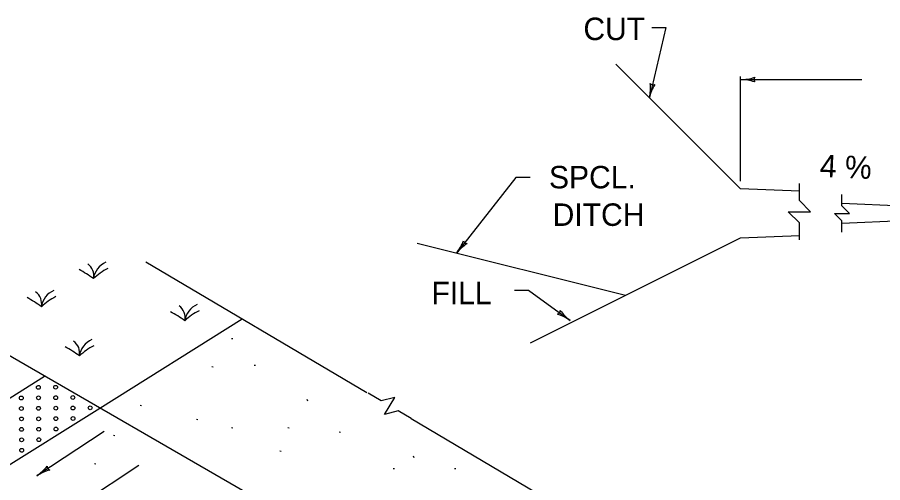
# Model space of a CAD drawing. Extents: x 997.6 to 1036.8, y 998.9 to 1022.8.
# Drawn here: x 1012.2 to 1019.9, y 1005.42 to 1009.56 of the extents above; entities that cross this region are included whole.
import ezdxf

# ---------------------------------------------------------------- set-up
doc = ezdxf.new("R2010")
doc.units = 0
doc.layers.add('Level 1', color=7, linetype='Continuous')
doc.layers.add('Level 2', color=7, linetype='Continuous')

msp = doc.modelspace()

# ---------------------------------------------------------------- linework, layer by layer
at = {"layer": 'Level 1'}
for p, q in [((1017.9737, 1009.4703), (1017.8267, 1008.8473)), ((1017.8487, 1009.4703), (1017.9737, 1009.4703)), ((1018.6383, 1008.0357), (1017.5278, 1009.1462)), ((1018.6391, 1008.1044), (1018.6391, 1009.0363)), ((1018.6391, 1009.0074), (1019.7184, 1009.0074)), ((1016.6398, 1008.1357), (1016.1108, 1007.4623)), ((1016.7648, 1008.1357), (1016.6398, 1008.1357)), ((1019.1618, 1008.0139), (1018.6383, 1008.0357)), ((1021.6383, 1007.817), (1019.5402, 1007.9043)), ((1019.5402, 1007.7296), (1021.6383, 1007.817)), ((1016.7699, 1006.6641), (1018.6383, 1007.5982)), ((1018.6383, 1007.5982), (1019.1618, 1007.62)), ((1017.6146, 1007.0864), (1015.7604, 1007.5499)), ((1013.3465, 1007.3845), (1015.3111, 1006.2238)), ((1017.2866, 1003.5719), (1011.2244, 1007.0719)), ((1016.627, 1007.1336), (1016.752, 1007.1336)), ((1016.752, 1007.1336), (1017.1231, 1006.8628)), ((1012.9347, 1006.0844), (1014.2018, 1006.8792)), ((1014.1082, 1006.7045), (1014.1208, 1006.702)), ((1013.933, 1006.4543), (1013.9457, 1006.4518)), ((1014.3084, 1006.4668), (1014.321, 1006.4643)), ((1014.7879, 1006.1453), (1014.7816, 1006.1616)), ((1013.2949, 1006.1102), (1013.3076, 1006.1077)), ((1013.7954, 1005.9851), (1013.808, 1005.9826)), ((1015.7059, 1005.9903), (1017.5249, 1004.9156)), ((1014.1082, 1005.91), (1014.1208, 1005.9075)), ((1014.6087, 1005.91), (1014.6213, 1005.9075)), ((1012.9739, 1005.8755), (1012.3739, 1005.4804)), ((1013.0572, 1005.8412), (1013.0698, 1005.8387)), ((1015.0653, 1005.8725), (1015.078, 1005.87)), ((1014.5367, 1005.7036), (1014.5494, 1005.7011)), ((1015.7349, 1005.6405), (1015.7286, 1005.6568)), ((1013.282, 1005.572), (1012.6819, 1005.1769)), ((1012.8882, 1005.591), (1012.9009, 1005.5885)), ((1015.5471, 1005.5472), (1015.5597, 1005.5447)), ((1016.0913, 1005.5472), (1016.104, 1005.5447))]:
    msp.add_line(p, q, dxfattribs=at)
for points in [[(1019.1618, 1007.5815), (1019.1618, 1007.7315), (1019.0618, 1007.8315), (1019.2618, 1007.8315), (1019.1618, 1007.9315), (1019.1618, 1008.0815)], [(1019.5402, 1007.6506), (1019.5402, 1007.7506), (1019.4735, 1007.8173), (1019.6068, 1007.8173), (1019.5402, 1007.884), (1019.5402, 1007.984)], [(1015.7059, 1005.9903), (1015.5917, 1006.0578), (1015.47, 1006.0265), (1015.5602, 1006.1794), (1015.4387, 1006.148), (1015.3243, 1006.2153)]]:
    msp.add_lwpolyline(points, dxfattribs=at)
for centre in [(1012.3891, 1006.2679), (1012.5422, 1006.2693), (1012.2367, 1006.1735), (1012.3898, 1006.1749), (1012.5429, 1006.1762), (1012.6961, 1006.1775), (1012.2374, 1006.0805), (1012.3905, 1006.0818), (1012.5436, 1006.0831), (1012.6968, 1006.0842), (1012.8501, 1006.0856), (1012.2382, 1005.9874), (1012.3912, 1005.9886), (1012.5443, 1005.9898), (1012.6976, 1005.9912), (1012.2388, 1005.8942), (1012.392, 1005.8954), (1012.5452, 1005.8968), (1012.2398, 1005.8011), (1012.3928, 1005.8024), (1012.2405, 1005.7081)]:
    msp.add_circle(centre, 0.0169, dxfattribs=at)
for centre, radius, start, end in [((1018.6391, 1009.3983), 0.3909, 269.98778, 270), ((1018.6391, 1009.3983), 0.3909, 270, 288.66878), ((1018.6391, 1008.6165), 0.3909, 71.34716, 89.99389), ((1018.7878, 1009.0074), 0.0313, 138.7746, 220.89129), ((1017.4462, 1008.9371), 0.3909, 346.7236, 5.39239), ((1018.2072, 1008.7575), 0.3909, 148.07076, 166.71749), ((1017.8609, 1008.992), 0.0313, 215.4982, 297.61489), ((1017.4462, 1008.9371), 0.3909, 346.71138, 346.7236), ((1015.8034, 1007.7038), 0.3909, 321.84434, 340.51312), ((1016.4182, 1007.2208), 0.3909, 123.1915, 141.83823), ((1016.2026, 1007.5792), 0.0313, 190.61894, 272.73563), ((1015.8034, 1007.7038), 0.3909, 321.83211, 321.84434), ((1012.7505, 1007.2625), 0.1311, 348.46333, 53.88758), ((1013.0626, 1007.2106), 0.1855, 113.1649, 172.02683), ((1012.2307, 1006.3547), 1.0942, 53.67487, 61.60536), ((1013.2476, 1006.8459), 0.5371, 116.66465, 133.36453), ((1011.7677, 1006.1045), 1.0942, 53.67487, 61.60536), ((1012.2875, 1007.0123), 0.1311, 348.46333, 53.88758), ((1012.5997, 1006.9603), 0.1855, 113.1649, 172.02683), ((1012.7847, 1006.5956), 0.5371, 116.66465, 133.36453), ((1013.5637, 1006.8871), 0.1311, 348.46333, 53.88758), ((1013.8759, 1006.8352), 0.1855, 113.1649, 172.02683), ((1013.044, 1005.9794), 1.0942, 53.67487, 61.60536), ((1014.0609, 1006.4705), 0.5371, 116.66465, 133.36453), ((1017.0031, 1006.9505), 0.0313, 282.65934, 4.77604), ((1016.8927, 1006.547), 0.3909, 53.88474, 72.55353), ((1017.3535, 1007.1786), 0.3909, 215.2319, 233.87863), ((1016.8927, 1006.547), 0.3909, 53.87252, 53.88474), ((1012.6253, 1006.5743), 0.1311, 348.46333, 53.88758), ((1012.9375, 1006.5224), 0.1855, 113.1649, 172.02683), ((1012.1056, 1005.6666), 1.0942, 53.67487, 61.60536), ((1013.1225, 1006.1577), 0.5371, 116.66465, 133.36453)]:
    msp.add_arc(centre, radius, start, end, dxfattribs=at)
at = {"layer": 'Level 2'}
for p, q in [((1011.3855, 1005.7029), (1012.4448, 1006.3673)), ((1011.8755, 1005.42), (1012.9347, 1006.0844))]:
    msp.add_line(p, q, dxfattribs=at)
for centre, radius, start, end in [((1012.1589, 1005.8069), 0.3909, 303.36321, 322.03199), ((1012.5889, 1005.1539), 0.3909, 104.71037, 123.3571), ((1012.4981, 1005.5621), 0.0313, 172.1378, 254.2545), ((1012.1589, 1005.8069), 0.3909, 303.35098, 303.36321)]:
    msp.add_arc(centre, radius, start, end, dxfattribs=at)

# ---------------------------------------------------------------- texts
at = {"layer": 'Level 1'}
for s, p in [('CUT', (1017.2399, 1009.3593)), ('SPCL.', (1016.9335, 1008.0394)), ('DITCH', (1016.9661, 1007.7056)), ('FILL', (1015.8875, 1007.0079))]:
    msp.add_text(s, height=0.2, dxfattribs=at).set_placement(p)
msp.add_text('4 % ', height=0.2, rotation=357.61406, dxfattribs=at).set_placement((1019.3412, 1008.1419))

doc.saveas('drawing.dxf')
